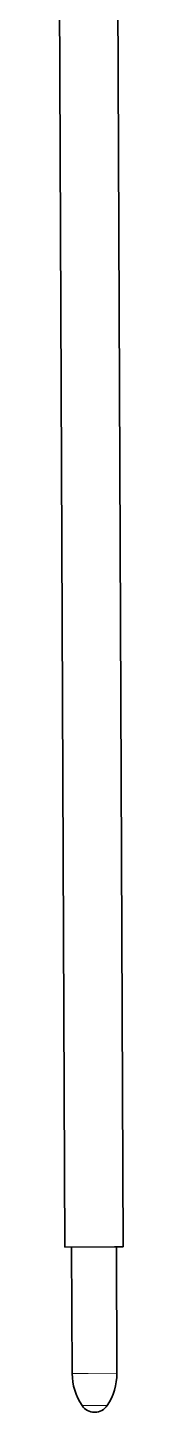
# Model space of a CAD drawing. Extents: x 386 to 1090, y 188 to 736.
# Drawn here: x 1050.7 to 1054.1, y 477 to 548.1 of the extents above; entities that cross this region are included whole.
import ezdxf

# ---------------------------------------------------------------- set-up
doc = ezdxf.new("R2010")
doc.units = 0

msp = doc.modelspace()

# ---------------------------------------------------------------- linework, layer by layer
at = {"color": 7, "lineweight": 35}
for p, q in [((1051.112, 485.452), (1050.701, 580.951)), ((1054.112, 485.465), (1053.701, 580.964))]:
    msp.add_line(p, q, dxfattribs=at)
at = {"color": 7, "lineweight": 35, "ltscale": 0.064017}
msp.add_line((1053.673, 485.463), (1051.112, 485.452), dxfattribs=at)
at = {"color": 7, "lineweight": 35, "ltscale": 0.1625}
for p, q in [((1051.49, 478.954), (1051.462, 485.454)), ((1053.79, 478.964), (1053.762, 485.464))]:
    msp.add_line(p, q, dxfattribs=at)
at = {"color": 7, "lineweight": 35, "ltscale": 0.010983}
msp.add_line((1054.112, 485.465), (1053.673, 485.463), dxfattribs=at)
at = {"color": 7, "lineweight": 13, "ltscale": 0.020658}
msp.add_line((1052.316, 478.957), (1051.49, 478.954), dxfattribs=at)
at = {"color": 7, "lineweight": 13, "ltscale": 0.036844}
msp.add_line((1053.79, 478.964), (1052.316, 478.957), dxfattribs=at)
at = {"color": 7, "lineweight": 13, "ltscale": 0.011676}
msp.add_line((1052.464, 477.306), (1051.997, 477.304), dxfattribs=at)
at = {"color": 7, "lineweight": 13, "ltscale": 0.020825}
msp.add_line((1053.297, 477.309), (1052.464, 477.306), dxfattribs=at)
at = {"color": 7, "lineweight": 35}
for centre, radius, start, end in [((1054.469, 478.966), 2.979, 180.24661, 213.92414), ((1050.811, 478.951), 2.979, 326.56907, 0.2466), ((1052.645, 477.74), 0.781, 213.92414, 270.2466), ((1052.645, 477.74), 0.781, 270.2466, 326.56906)]:
    msp.add_arc(centre, radius, start, end, dxfattribs=at)

doc.saveas('drawing.dxf')
